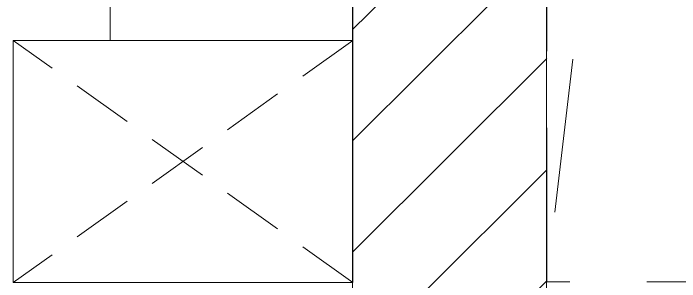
# Model space of a CAD drawing. Header units: millimetres. Extents: x -162958 to 167200, y -450 to 146301.
# Drawn here: x 127800 to 128487, y 6450 to 6728 of the extents above; entities that cross this region are included whole.
import ezdxf

# ---------------------------------------------------------------- set-up
doc = ezdxf.new("R2010")
doc.units = ezdxf.units.MM
doc.linetypes.add('Xr_MB nha xuong CM2$0$Xr_MB nha xuong + VP$0$HIDDEN', pattern=[9.524999999999999, 6.35, -3.175])
doc.linetypes.add('Xr_MB nha xuong CM2$0$Xr_MB nha xuong + VP$0$HIDDENX2', pattern=[0.75, 0.5, -0.25])
for name, color, linetype, lineweight in [('1.kich thuoc', 7, 'Continuous', 5), ('CJSC.8-Cua', 15, 'Continuous', 5), ('Xr_MB nha xuong CM2$0$A-Solid-Wall H', 9, 'Continuous', 18), ('Xr_MB nha xuong CM2$0$A-Solid-WallC', 2, 'Continuous', 5), ('Xr_MB nha xuong CM2$0$Xr_MB nha xuong + VP$0$CJSC.11-Khuat', 169, 'Xr_MB nha xuong CM2$0$Xr_MB nha xuong + VP$0$HIDDENX2', 5), ('Xr_MB nha xuong CM2$0$Xr_MB nha xuong + VP$0$CJSC.3-Net thay', 140, 'Continuous', 5), ('Xr_MB nha xuong CM2$0$Xr_MB nha xuong + VP$0$CJSC.8-Cua', 15, 'Continuous', 5)]:
    doc.layers.add(name, color=color, linetype=linetype, lineweight=lineweight)

# ---------------------------------------------------------------- blocks, each defined once
blk = doc.blocks.new('Xr_MB nha xuong CM2$0$20261F 幕墙')
at = {"layer": 'Xr_MB nha xuong CM2$0$A-Solid-Wall H'}
h = blk.add_hatch(dxfattribs=at)
h.set_pattern_fill('ANSI31', color=256, scale=650)
h.set_pattern_definition([(45, (2194815.73926546, 817811.3162190935), (-57.45242597140699, 57.45242597140699), [])])
h.paths.add_polyline_path([(3289753.27497283, 2263383.533798852), (3289753.519265437, 2268433.311867013), (3289953.519265079, 2268433.311867013), (3289953.318877515, 2263383.533757768)])
at = {"layer": 'Xr_MB nha xuong CM2$0$A-Solid-WallC', "linetype": 'ByBlock', "lineweight": 0, "ltscale": 0.1, "elevation": 4.346870391769002e-09}
blk.add_lwpolyline([(3289753.27497283, 2263383.533798852), (3289753.519265437, 2268433.311867013), (3289953.519265079, 2268433.311867013), (3289953.318877515, 2263383.533757768)], close=True, dxfattribs=at)
blk = doc.blocks.new('YQ0523144600')
at = {"layer": 'Xr_MB nha xuong CM2$0$Xr_MB nha xuong + VP$0$CJSC.11-Khuat', "linetype": 'Xr_MB nha xuong CM2$0$Xr_MB nha xuong + VP$0$HIDDEN', "ltscale": 10}
for p, q in [((249.9999999981374, -3700), (-100.0000000018626, -3950)), ((249.9999999981374, -3950), (-100.0000000018626, -3700))]:
    blk.add_line(p, q, dxfattribs=at)
blk.add_lwpolyline([(250, 0), (250, -3700), (0, -3700), (0, 0)], close=True, dxfattribs=at)
at = {"layer": 'Xr_MB nha xuong CM2$0$Xr_MB nha xuong + VP$0$CJSC.3-Net thay'}
blk.add_lwpolyline([(249.9999999981374, -3700), (249.9999999981374, -3950), (-100.0000000018626, -3950), (-100.0000000018626, -3700)], close=True, dxfattribs=at)
at = {"layer": 'Xr_MB nha xuong CM2$0$Xr_MB nha xuong + VP$0$CJSC.8-Cua', "color": 6}
blk.add_lwpolyline([(250, -3550), (250, -3700), (0, -3700), (0, -3550)], dxfattribs=at)
blk = doc.blocks.new('YQ0523144602')
at = {"layer": 'Xr_MB nha xuong CM2$0$Xr_MB nha xuong + VP$0$CJSC.11-Khuat', "linetype": 'Xr_MB nha xuong CM2$0$Xr_MB nha xuong + VP$0$HIDDEN', "ltscale": 25}
blk.add_line((0, 0), (-499.9999999995343, -4249.999329810496), dxfattribs=at)
blk.add_lwpolyline([(-499.9999999995343, -4249.999329810496), (-500.0000000004657, 0), (0, 0), (4.656612873077393e-10, -4249.999329810496)], close=True, dxfattribs=at)

msp = doc.modelspace()

# ---------------------------------------------------------------- block references
at = {"layer": 'CJSC.8-Cua'}
msp.add_blockref('Xr_MB nha xuong CM2$0$20261F 幕墙', (-3161603.519756652, -2258033.671999088), dxfattribs=at)

# ---------------------------------------------------------------- next in the draw order: block references
at = {"layer": '1.kich thuoc'}
msp.add_blockref('YQ0523144600', (127899.9871606703, 10399.63986792509, 1.125196262147137e-09), dxfattribs=at)

# ---------------------------------------------------------------- next in the draw order: block references
at = {"layer": 'Xr_MB nha xuong CM2$0$Xr_MB nha xuong + VP$0$CJSC.8-Cua'}
msp.add_blockref('YQ0523144602', (128849.9734091843, 10700.48550997698, 4.346870391769002e-09), dxfattribs=at)

doc.saveas('drawing.dxf')
